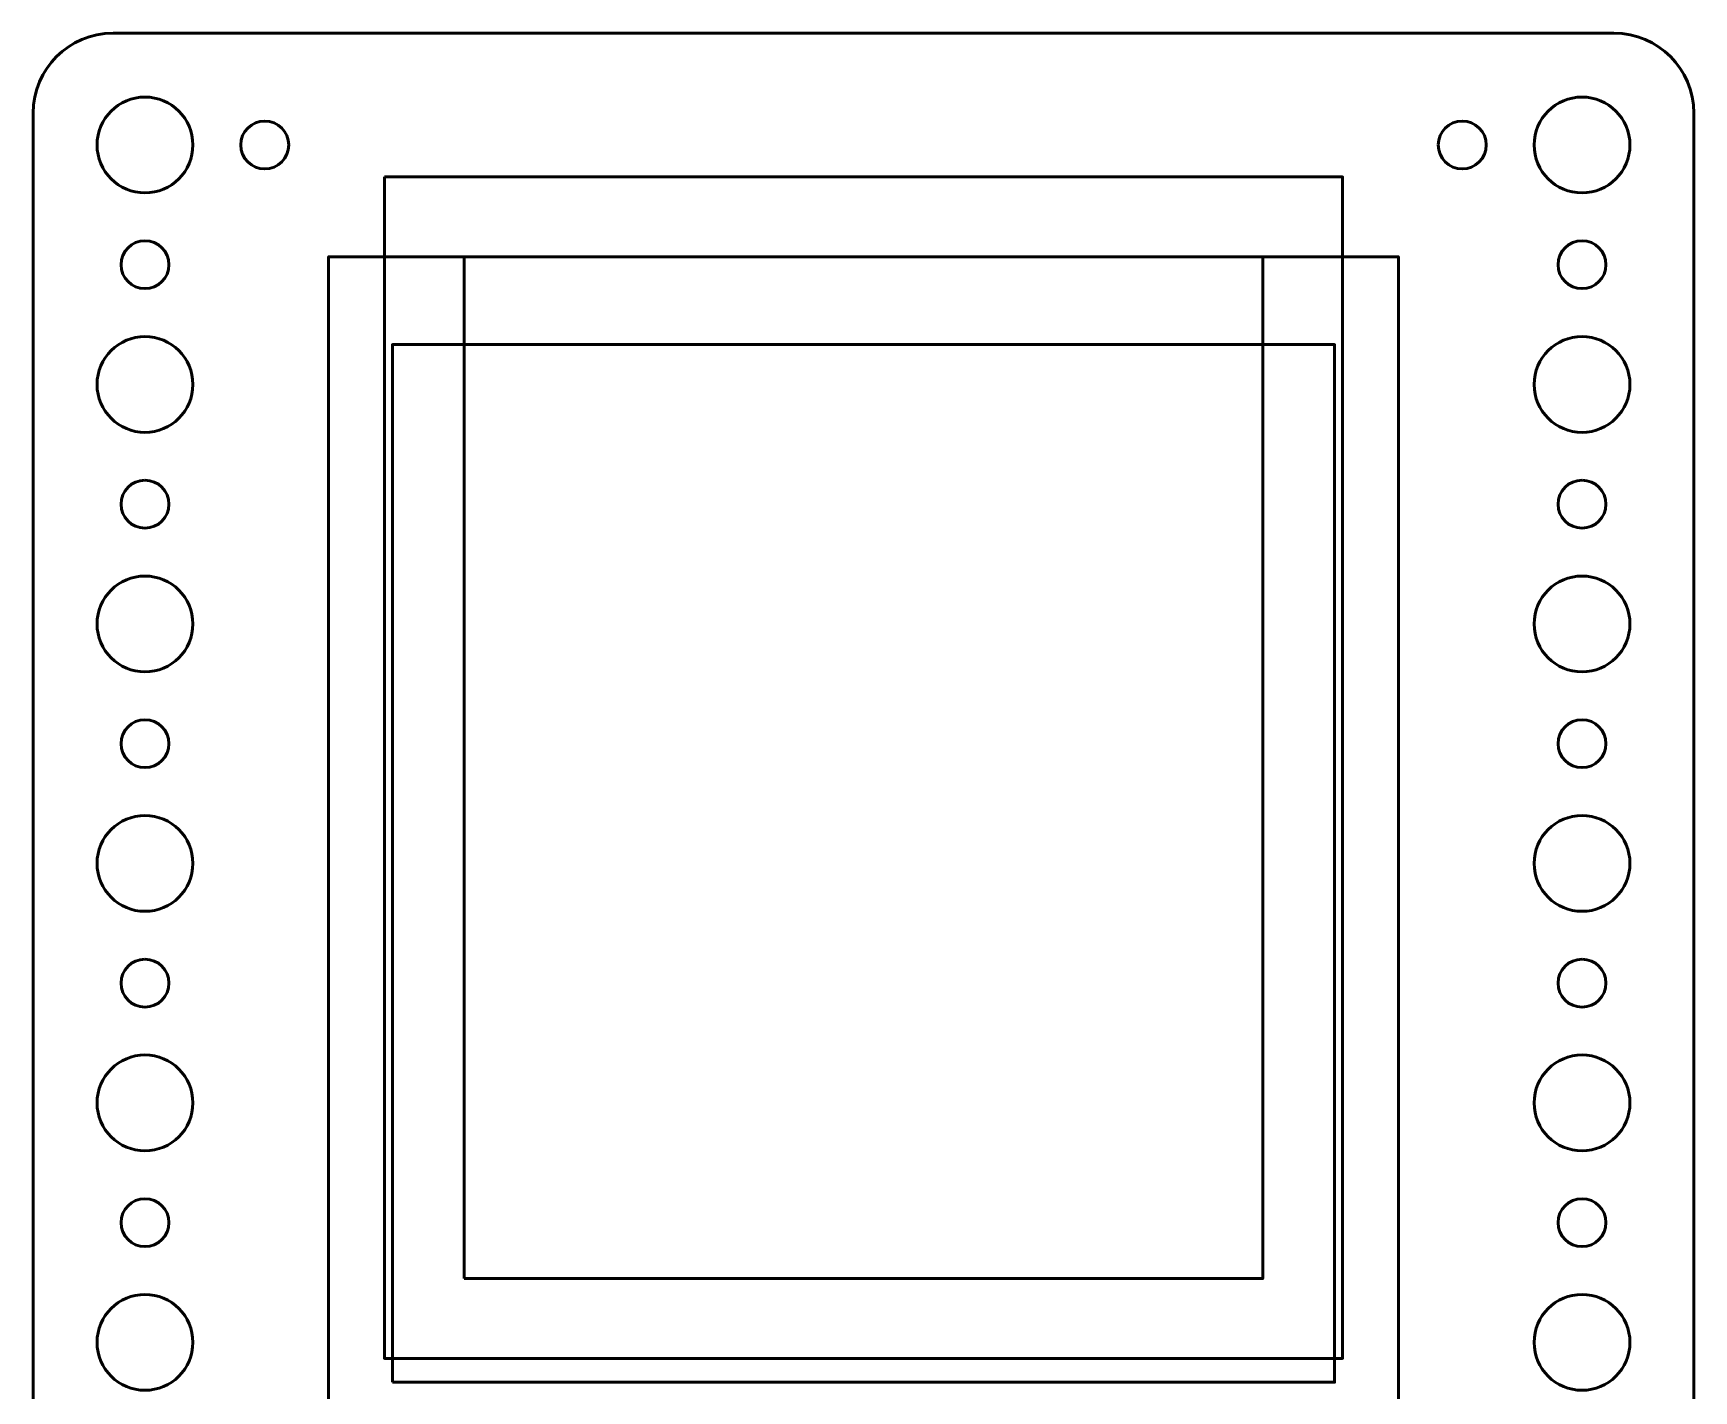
# Model space of a CAD drawing. Header units: centimetres. Extents: x -5.2 to 5.2, y -7.5 to 7.5.
# Drawn here: x -5.2 to 5.2, y -1.05 to 7.45 of the extents above; entities that cross this region are included whole.
import ezdxf

# ---------------------------------------------------------------- set-up
doc = ezdxf.new("R2010")
doc.units = ezdxf.units.CM
doc.header["$MEASUREMENT"] = 0
doc.layers.add('Layer 1', color=7, linetype='Continuous')

msp = doc.modelspace()

# ---------------------------------------------------------------- linework, layer by layer
at = {"layer": 'Layer 1', "color": 5, "lineweight": 53}
msp.add_lwpolyline([(-3.35001, -5.95), (3.34999, -5.95), (3.34999, 6.05), (-3.35001, 6.05), (-3.35001, -5.95)], close=True, dxfattribs=at)
at = {"layer": 'Layer 1', "color": 4, "lineweight": 53}
for points in [[(-2.5, -0.35), (2.5, -0.35), (2.5, 6.05), (-2.5, 6.05), (-2.5, -0.35)], [(-2.95, -1), (2.95, -1), (2.95, 5.5), (-2.95, 5.5), (-2.95, -1)]]:
    msp.add_lwpolyline(points, close=True, dxfattribs=at)
at = {"layer": 'Layer 1', "lineweight": 53}
for centre, major_axis in [((-4.49999, 6.74999), (0, 0.30001)), ((4.50001, 6.74999), (0, 0.30001)), ((-4.5, 6), (0, 0.15)), ((4.5, 6), (0, 0.15)), ((-4.49999, 5.24999), (0, 0.30001)), ((4.50001, 5.24999), (0, 0.30001)), ((-4.5, 4.5), (0, 0.15)), ((4.5, 4.5), (0, 0.15)), ((-4.49999, 3.74999), (0, 0.30001)), ((4.50001, 3.74999), (0, 0.30001)), ((-4.5, 3), (0, 0.15)), ((4.5, 3), (0, 0.15)), ((-4.49999, 2.24999), (0, 0.30001)), ((4.50001, 2.24999), (0, 0.30001)), ((-4.5, 1.5), (0, 0.15)), ((4.5, 1.5), (0, 0.15)), ((-4.49999, 0.74999), (0, 0.30001)), ((4.50001, 0.74999), (0, 0.30001)), ((-4.5, 0), (0, 0.15)), ((4.5, 0), (0, 0.15)), ((-4.49999, -0.75001), (0, 0.30001)), ((4.50001, -0.75001), (0, 0.30001))]:
    msp.add_ellipse(centre, major_axis=major_axis, ratio=1, dxfattribs=at)
for points, knots in [([(-5.2, -6.95), (-5.2, -6.95), (-5.2, 6.95), (-5.2, 6.95), (-5.2, 6.95), (-5.2, 7.22614), (-4.97614, 7.45), (-4.7, 7.45), (-4.7, 7.45), (-4.7, 7.45), (4.7, 7.45), (4.7, 7.45), (4.7, 7.45), (4.97614, 7.45), (5.2, 7.22614), (5.2, 6.95), (5.2, 6.95), (5.2, 6.95), (5.2, -6.95), (5.2, -6.95), (5.2, -6.95), (5.2, -7.22614), (4.97614, -7.45), (4.7, -7.45), (4.7, -7.45), (4.7, -7.45), (-4.7, -7.45), (-4.7, -7.45), (-4.7, -7.45), (-4.97614, -7.45), (-5.2, -7.22614), (-5.2, -6.95)], [0, 0, 0, 0, 0.11111111, 0.11111111, 0.11111111, 0.11111111, 0.22222222, 0.22222222, 0.22222222, 0.22222222, 0.33333333, 0.33333333, 0.33333333, 0.33333333, 0.44444444, 0.44444444, 0.44444444, 0.44444444, 0.55555556, 0.55555556, 0.55555556, 0.55555556, 0.66666667, 0.66666667, 0.66666667, 0.66666667, 0.77777778, 0.77777778, 0.77777778, 0.77777778, 1, 1, 1, 1]), ([(-3.9, 6.75), (-3.9, 6.83284), (-3.83284, 6.9), (-3.75, 6.9), (-3.75, 6.9), (-3.66716, 6.9), (-3.6, 6.83284), (-3.6, 6.75), (-3.6, 6.75), (-3.6, 6.66716), (-3.66716, 6.6), (-3.75, 6.6), (-3.75, 6.6), (-3.83284, 6.6), (-3.9, 6.66716), (-3.9, 6.75)], [0, 0, 0, 0, 0.2, 0.2, 0.2, 0.2, 0.4, 0.4, 0.4, 0.4, 0.6, 0.6, 0.6, 0.6, 1, 1, 1, 1]), ([(3.6, 6.75), (3.6, 6.83284), (3.66716, 6.9), (3.75, 6.9), (3.75, 6.9), (3.83284, 6.9), (3.9, 6.83284), (3.9, 6.75), (3.9, 6.75), (3.9, 6.66716), (3.83284, 6.6), (3.75, 6.6), (3.75, 6.6), (3.66716, 6.6), (3.6, 6.66716), (3.6, 6.75)], [0, 0, 0, 0, 0.2, 0.2, 0.2, 0.2, 0.4, 0.4, 0.4, 0.4, 0.6, 0.6, 0.6, 0.6, 1, 1, 1, 1]), ([(-3, 6.55), (-3, 6.55), (3, 6.55), (3, 6.55), (3, 6.55), (3, 6.55), (3, -0.85), (3, -0.85), (3, -0.85), (3, -0.85), (-3, -0.85), (-3, -0.85), (-3, -0.85), (-3, -0.85), (-3, 6.55), (-3, 6.55)], [0, 0, 0, 0, 0.2, 0.2, 0.2, 0.2, 0.4, 0.4, 0.4, 0.4, 0.6, 0.6, 0.6, 0.6, 1, 1, 1, 1])]:
    msp.add_open_spline(points, degree=3, knots=knots, dxfattribs=at)

doc.saveas('drawing.dxf')
